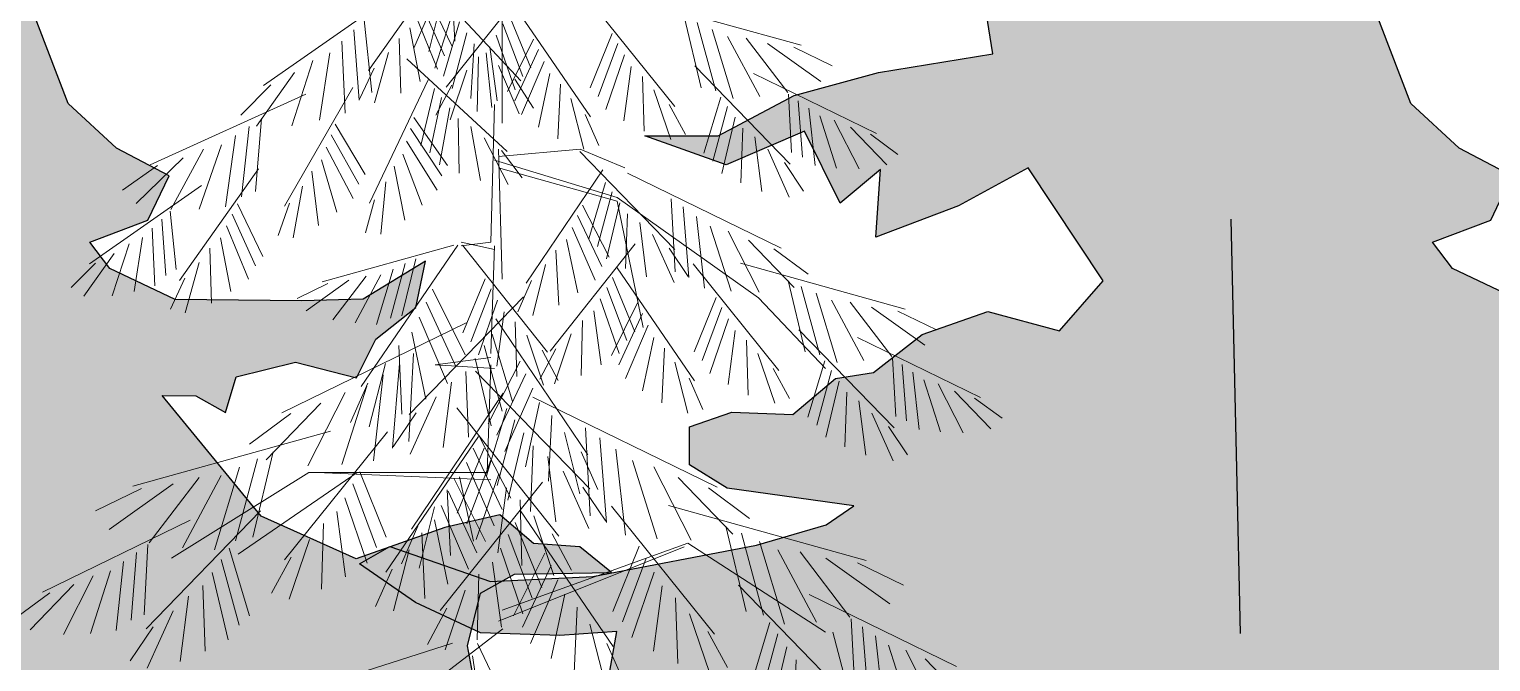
# Model space of a CAD drawing. Header units: millimetres. Extents: x 2403 to 72627, y 1744 to 50777.
# Drawn here: x 26409 to 31405, y 40090 to 42251 of the extents above; entities that cross this region are included whole.
import ezdxf

# ---------------------------------------------------------------- set-up
doc = ezdxf.new("R2010")
doc.units = ezdxf.units.MM
doc.layers.add('dwgmodels.com', color=250, linetype='Continuous')

# ---------------------------------------------------------------- blocks, each defined once
blk = doc.blocks.new('de7')
at = {"layer": 'dwgmodels.com', "linetype": 'Continuous', "lineweight": 0}
for p, q in [((-125, 7202.1), (-260, 7011.4)), ((-31.8, 6921.5), (-31.8, 7188.2)), ((-200.2, 7153), (-439.8, 6985.9)), ((-159, 7165.1), (0, 6993.8)), ((18.1, 7166), (-127.3, 6983)), ((-117.5, 7155.2), (-112.6, 7061.6)), ((-169.5, 7125), (-130.2, 7036.7)), ((-160.7, 7142.7), (-117.4, 7052.4)), ((-135.3, 7130.7), (-157.1, 7043.8)), ((-12.8, 7125.1), (119.1, 6932.2)), ((116.8, 7131.8), (263.4, 6949.8)), ((197.8, 7133), (479.2, 7054.6)), ((-267.3, 7098.2), (-254.7, 6973.7)), ((-159.3, 7103.3), (-182.7, 7049.7)), ((-179.5, 7104.9), (-142.1, 7013.6)), ((-115.8, 7110.9), (-146.8, 7015.6)), ((-104.7, 7094.5), (-132.1, 7001.8)), ((-20.8, 7108.6), (17.4, 7016)), ((279.3, 7103.5), (308.6, 6981.8)), ((-285.2, 7081.2), (-276.3, 6960.7)), ((-189.7, 7084.3), (-171.9, 6992.7)), ((-92.1, 7075.9), (-117.3, 6980.5)), ((-41.7, 7071.9), (-9.4, 6978.7)), ((-30.6, 7091.5), (3.8, 7001.1)), ((156.1, 7074.7), (118.5, 6981.8)), ((301.8, 7093.4), (333.3, 6976.7)), ((327.4, 7081.7), (363.1, 6963.7)), ((353.4, 7069.8), (408.5, 6966.8)), ((-305.5, 7061.7), (-300.1, 6938.6)), ((-207.8, 7066.4), (-205, 6972.7)), ((-79.4, 7056.8), (-85, 6963.6)), ((-53, 7052), (-40.3, 6959.4)), ((21.9, 7065.1), (-22.8, 6975.5)), ((30.4, 7047.3), (-10.3, 6959.6)), ((166, 7057.6), (132.2, 6967)), ((385.2, 7066.7), (456.3, 6973.7)), ((421.9, 7057.9), (513.1, 6992.8)), ((466.9, 7051.2), (532.6, 7019.2)), ((-355.1, 7028.5), (-391.4, 6917.1)), ((-326.1, 7041.9), (-344, 6926.5)), ((-226.2, 7042.4), (-250, 6956)), ((-194.7, 7031.3), (-22.9, 6872.9)), ((-72.1, 7035.1), (-74.5, 6941.4)), ((-59, 7041.4), (-49.5, 6948.2)), ((-37.7, 7020.1), (-2.8, 6937.5)), ((40.1, 7027), (1.2, 6936.4)), ((177.3, 7038.1), (145.5, 6944.7)), ((297.6, 7019.3), (460.4, 6851.6)), ((-386.8, 7008), (-451.4, 6916.4)), ((-250.7, 7015.5), (-275.4, 6962.5)), ((-157.9, 6995.7), (-258.6, 6784.8)), ((-91.8, 7012.1), (-120.3, 6927.1)), ((-9.8, 6996.6), (21.6, 6947.3)), ((49.9, 7006.3), (30.6, 6914.9)), ((188.6, 7018.2), (176.5, 6925.6)), ((207.9, 7001.4), (210.9, 6907.8)), ((398, 7006.3), (607.9, 6903.6)), ((-367.2, 6971.1), (-633.2, 6850.3)), ((-427.1, 6986.8), (-478.5, 6934.9)), ((-287, 6982.3), (-403.8, 6779.9)), ((-147.4, 6980.6), (-170.9, 6883.2)), ((-117.8, 6986.7), (-145.3, 6935.1)), ((67.8, 6988.1), (63.5, 6894.5)), ((227.7, 6978.6), (256.8, 6893.8)), ((457.8, 6971.2), (463.1, 6871.2)), ((-135.1, 6965.2), (-155.2, 6870.6)), ((-121.1, 6947.5), (-138.7, 6850.5)), ((-50.8, 6718.3), (-44.5, 6953.3)), ((85.8, 6963.8), (108.1, 6877)), ((253.9, 6953.3), (281.7, 6901.9)), ((342, 6966), (313.2, 6870.1)), ((353.5, 6949.9), (328.2, 6856.6)), ((474, 6959.9), (481.8, 6863.6)), ((492.5, 6947), (503.3, 6849)), ((-443.2, 6929.4), (-453.4, 6804.6)), ((-317, 6919.9), (-265.6, 6833.9)), ((-182.9, 6931.1), (-125, 6849.4)), ((-106.9, 6929.6), (-105.2, 6836.2)), ((109.9, 6936.5), (133.6, 6883.1)), ((366.5, 6931.5), (343.5, 6835.6)), ((511.2, 6933.9), (539.5, 6844.9)), ((535.7, 6926.9), (578.2, 6843.3)), ((-487.4, 6900.5), (-504.5, 6778.4)), ((-463.8, 6915.9), (-477, 6795.8)), ((-324.2, 6901.5), (-276.8, 6817.1)), ((-188.6, 6912.2), (-134.9, 6831.8)), ((-85.4, 6915.8), (-68.6, 6823.6)), ((-62.4, 6896.2), (-21.2, 6816.6)), ((379.6, 6912.8), (376.1, 6819.5)), ((400.3, 6897.9), (412, 6804.9)), ((563.4, 6914.6), (625.6, 6850.1)), ((597.8, 6902.8), (644.8, 6868)), ((-542.1, 6876.8), (-598.2, 6773.9)), ((-511.2, 6884.7), (-549.8, 6774.5)), ((-332.3, 6880.5), (-286.6, 6793)), ((-195.1, 6890.6), (-142.7, 6807)), ((-38.1, 6877.1), (-31.8, 6654.8)), ((101.6, 6877.1), (-38.1, 6864.4)), ((-32.8, 6875), (2.3, 6828.3)), ((100.8, 6873.2), (263.5, 6705.5)), ((177.8, 6845.3), (101.6, 6877.1)), ((422.2, 6877), (458.9, 6795.2)), ((-620.5, 6848.9), (-680.5, 6807.2)), ((-577.1, 6862.5), (-657.2, 6784.1)), ((-340.5, 6859.1), (-314.3, 6769.4)), ((-216.5, 6847.9), (-197.8, 6756)), ((-201.6, 6868.6), (-168.5, 6781.3)), ((165.1, 6794.5), (-44.5, 6858)), ((-38.1, 6845.3), (165.1, 6788.2)), ((450.6, 6854.2), (483.1, 6805.6)), ((-448.3, 6843.4), (-583.4, 6652.6)), ((-356.9, 6839.6), (-345.5, 6746.5)), ((-230.5, 6821.1), (-239.2, 6731.9)), ((140.1, 6841.8), (9.3, 6648.1)), ((145.2, 6820), (116.3, 6724.1)), ((182.6, 6836.3), (445, 6707.9)), ((-545.5, 6815.1), (-737.2, 6681.4)), ((-373, 6814), (-388.7, 6725.7)), ((156.6, 6803.9), (131.3, 6710.6)), ((406.4, 6623), (165.1, 6794.5)), ((-599.2, 6771.3), (-589.1, 6671.6)), ((-484, 6783.9), (-440.8, 6693.6)), ((-395, 6784.9), (-414.6, 6729.8)), ((-250.1, 6790.4), (-265.4, 6734)), ((105.7, 6781.6), (151, 6692.3)), ((169.6, 6785.5), (146.6, 6689.6)), ((165.1, 6788.2), (209.5, 6572.3)), ((257.4, 6792.4), (264, 6667.4)), ((277.6, 6778.4), (287.4, 6657.9)), ((-613.5, 6757.6), (-606.4, 6661.2)), ((-502.9, 6746.1), (-465.4, 6654.9)), ((-492.9, 6766.3), (-453.5, 6677.9)), ((97.3, 6763.8), (138.6, 6676.4)), ((182.8, 6766.8), (179.3, 6673.4)), ((203.5, 6751.9), (215.1, 6658.8)), ((300.7, 6762.2), (314.3, 6639.7)), ((324.1, 6745.8), (359.5, 6634.5)), ((-646.3, 6726.2), (-660.5, 6633.9)), ((-629.8, 6742.1), (-625.4, 6643.5)), ((-513, 6725.6), (-495.2, 6633.9)), ((78.1, 6722.6), (97.9, 6631.4)), ((87.7, 6743.4), (127.2, 6653)), ((225.3, 6731), (262.1, 6649.2)), ((354.8, 6737), (407.8, 6632.5)), ((389.3, 6721.7), (467.2, 6641)), ((-694.8, 6699.1), (-746.5, 6625.8)), ((-669.4, 6715.5), (-698.5, 6626.4)), ((-531.2, 6707.7), (-528.4, 6614)), ((-114.3, 6713.2), (-339.4, 6650.4)), ((-107.6, 6712.8), (-272.5, 6471.7)), ((-101.6, 6712), (-50.8, 6718.3)), ((-44.5, 6705.6), (-101.6, 6718.3)), ((-99.4, 6713), (46, 6530)), ((-44.5, 6712), (-50.8, 6527.8)), ((195.9, 6715.1), (50.5, 6532.2)), ((60.3, 6704.3), (65.2, 6610.7)), ((253.7, 6708.2), (286.2, 6659.6)), ((432.4, 6706.9), (491.1, 6663.5)), ((-727, 6682.1), (-768.2, 6640.6)), ((-549.5, 6683.6), (-573.3, 6597.2)), ((-217.9, 6672.1), (-246.5, 6577.7)), ((-197.4, 6681.5), (-222.6, 6588.1)), ((-179.4, 6689.6), (-202.9, 6592.2)), ((42.5, 6679.9), (20.7, 6592.9)), ((165, 6674.3), (296.9, 6481.4)), ((294.6, 6680.9), (441.2, 6498.9)), ((375.6, 6682.1), (657, 6603.7)), ((-574.1, 6656.8), (-598.7, 6603.7)), ((-329.6, 6647.8), (-382.1, 6622.2)), ((-293.5, 6653.1), (-366.5, 6601.1)), ((-264.1, 6660.2), (-321.1, 6585.7)), ((-238.8, 6662.6), (-282.8, 6580.3)), ((-60.5, 6655.6), (-98.7, 6563)), ((18.5, 6652.5), (-4.9, 6598.9)), ((157, 6657.8), (195.2, 6565.2)), ((457.1, 6652.7), (486.4, 6530.9)), ((4.8, 6624.8), (-190.5, 6423.5)), ((-151, 6637.8), (-95.1, 6525.8)), ((-50.7, 6638.5), (-85.1, 6548.1)), ((136.1, 6621.1), (168.4, 6527.9)), ((147.2, 6640.6), (181.6, 6550.3)), ((333.9, 6623.8), (296.3, 6531)), ((520.7, 6502.4), (406.4, 6623)), ((479.6, 6642.5), (511.1, 6525.8)), ((505.2, 6630.9), (540.9, 6512.8)), ((-161.7, 6615.6), (-110.7, 6506)), ((-39.6, 6618.9), (-71.9, 6525.7)), ((-28.3, 6598.9), (-41, 6506.4)), ((124.8, 6601.1), (137.5, 6508.6)), ((199.7, 6614.3), (155, 6524.6)), ((208.2, 6596.5), (167.5, 6508.8)), ((343.8, 6606.7), (310, 6516.1)), ((531.2, 6618.9), (586.3, 6516)), ((563, 6615.9), (634.1, 6522.8)), ((599.7, 6607.1), (690.9, 6542)), ((644.7, 6600.4), (710.4, 6568.4)), ((-93.4, 6580.4), (-408.3, 6426.4)), ((-173.8, 6590.1), (-125.1, 6476.9)), ((-42.3, 6587.1), (114.5, 6354.7)), ((-9.2, 6582.1), (-6.8, 6488.4)), ((105.7, 6584.2), (103.3, 6490.5)), ((217.9, 6576.1), (179, 6485.5)), ((355.1, 6587.2), (323.3, 6493.8)), ((-186, 6564.3), (-161.9, 6450.1)), ((-48.5, 6560.9), (-13.8, 6445.8)), ((10.5, 6559.1), (39, 6474.1)), ((86, 6561.3), (57.5, 6476.3)), ((227.7, 6555.4), (208.4, 6464.1)), ((366.4, 6567.3), (354.3, 6474.8)), ((385.7, 6550.6), (388.7, 6456.9)), ((475.4, 6568.4), (638.2, 6400.7)), ((575.8, 6555.4), (785.7, 6452.7)), ((-208.4, 6541.5), (-203, 6424.5)), ((-183.1, 6527.9), (-191.1, 6377.8)), ((-50.8, 6521.4), (-146.1, 6508.8)), ((-62.2, 6541.6), (-31.8, 6429.6)), ((60, 6535.8), (32.5, 6484.2)), ((36.5, 6533.6), (64, 6482.1)), ((245.6, 6537.2), (241.3, 6443.6)), ((405.5, 6527.8), (434.6, 6442.9)), ((635.6, 6520.4), (640.9, 6420.3)), ((-230.8, 6511.1), (-258.8, 6402.6)), ((-207.4, 6511), (-219.1, 6366.4)), ((-146.1, 6508.8), (-44.5, 6502.4)), ((-93.6, 6497), (-89.4, 6385.1)), ((-77.8, 6519.5), (-50.2, 6404.4)), ((-77.2, 6497.8), (118.1, 6296.5)), ((-50.8, 6508.8), (-57.2, 6324.6)), ((-1.1, 6514.9), (-55.5, 6407.7)), ((263.6, 6512.9), (285.9, 6426.1)), ((431.7, 6502.5), (459.5, 6451.1)), ((519.8, 6515.2), (491, 6419.3)), ((531.3, 6499.1), (506, 6405.8)), ((651.8, 6509.1), (659.6, 6412.7)), ((670.3, 6496.2), (681.1, 6398.2)), ((-263.2, 6471.9), (-305.7, 6338.4)), ((-261, 6477), (-290.7, 6410.3)), ((-235.1, 6491.6), (-251.4, 6344.6)), ((-118.5, 6479.2), (-132.4, 6367.6)), ((9, 6493.5), (-40.6, 6388.6)), ((287.7, 6485.7), (311.4, 6432.2)), ((544.3, 6480.7), (521.3, 6384.8)), ((689, 6483), (717.3, 6394)), ((713.5, 6476), (756, 6392.4)), ((-300, 6461.3), (-363.7, 6336)), ((-144.7, 6454.1), (-188.8, 6356)), ((-30, 6460.1), (-186.9, 6227.7)), ((20.5, 6469), (-26.9, 6360.5)), ((21, 6453.4), (335.9, 6299.4)), ((557.4, 6462), (553.9, 6368.6)), ((578.1, 6447.1), (589.8, 6354)), ((741.2, 6463.7), (803.4, 6399.2)), ((775.6, 6451.9), (822.6, 6417.2)), ((-393.1, 6425.2), (-463.6, 6373.1)), ((-341.5, 6442.9), (-434.9, 6346.2)), ((-178.7, 6426.7), (-217.7, 6368.4)), ((-109.4, 6435.1), (65.2, 6215.6)), ((-23.9, 6433.9), (-58.6, 6318.8)), ((32.1, 6444.1), (8.2, 6334.6)), ((53.4, 6422.1), (47.5, 6309.8)), ((600, 6426.2), (636.7, 6344.4)), ((-325, 6395.5), (-662.7, 6301.4)), ((-10.2, 6414.6), (-40.5, 6302.6)), ((110.7, 6400.9), (118.7, 6250.8)), ((628.4, 6403.4), (660.9, 6354.8)), ((-227.8, 6394), (-403.7, 6175.6)), ((-72.2, 6386.1), (-230.6, 6154.6)), ((-71.3, 6387.9), (-16.9, 6280.7)), ((5.4, 6392.5), (-22.1, 6277.4)), ((21.2, 6370), (17, 6258.1)), ((74.8, 6392.8), (100.9, 6288.4)), ((135, 6384), (146.7, 6239.4)), ((-449.8, 6348), (-487.6, 6207.9)), ((-422.8, 6360.1), (-457.9, 6214.1)), ((-62.7, 6366.3), (-108.5, 6255.1)), ((-50.9, 6345.7), (-92.2, 6237.2)), ((-81.4, 6366.5), (-31.8, 6261.6)), ((46.1, 6352.2), (60, 6240.6)), ((103.5, 6359.9), (131.6, 6295.6)), ((162.7, 6364.6), (179, 6217.6)), ((190.8, 6344.9), (233.3, 6211.4)), ((-361.9, 6324.6), (-596.9, 6178.5)), ((-480.5, 6334), (-523.3, 6192.3)), ((-482.6, 6184.9), (-279.4, 6324.6)), ((-57.2, 6324.6), (-361.9, 6324.6)), ((-50.8, 6311.9), (-349.2, 6324.6)), ((-274.9, 6325.5), (-229.8, 6214.1)), ((-92.9, 6342), (-45.5, 6233.5)), ((-37.5, 6322.2), (-76.3, 6210.4)), ((72.3, 6327.1), (116.4, 6229)), ((227.6, 6334.3), (291.3, 6209)), ((-647.9, 6297.4), (-726.8, 6259)), ((-593.9, 6305.5), (-703.4, 6227.3)), ((-549.8, 6316), (-635.2, 6204.3)), ((-511.7, 6319.6), (-577.8, 6196.1)), ((-286.8, 6305), (-246.3, 6196.3)), ((37, 6308.1), (-137.5, 6088.6)), ((-125.8, 6295.1), (-119.9, 6182.8)), ((-113.9, 6314.1), (-60.2, 6206.5)), ((-104.5, 6317.1), (-80.6, 6207.6)), ((-24, 6298.3), (-39.3, 6187.3)), ((106.3, 6299.7), (145.3, 6241.4)), ((269.1, 6315.9), (362.5, 6219.2)), ((320.7, 6298.2), (391.3, 6246.1)), ((-300.3, 6281.6), (-262.3, 6169.5)), ((-124.2, 6292.7), (-75.2, 6187.5)), ((-1.1, 6278), (1.8, 6165.6)), ((-444.8, 6259), (-640.1, 6057.8)), ((-314, 6257.8), (-299.5, 6146.6)), ((-147.2, 6265.8), (-173.3, 6161.4)), ((-135.8, 6268.3), (-89.1, 6159.6)), ((-0.1, 6259.1), (158.2, 6027.6)), ((22.5, 6250.5), (56.8, 6148.5)), ((155.4, 6267), (331.3, 6048.6)), ((252.6, 6268.5), (590.3, 6174.4)), ((-565.2, 6243.4), (-817.1, 6120.2)), ((-337.1, 6237.7), (-340.7, 6125.2)), ((-175.9, 6232.9), (-204, 6168.6)), ((-169, 6221.6), (-163.8, 6109.3)), ((-147.6, 6243.5), (-124.4, 6133.8)), ((-9.7, 6239.3), (36.1, 6128.1)), ((53.7, 6219.9), (86.8, 6158)), ((350.4, 6233.1), (385.5, 6087.1)), ((377.4, 6221), (415.2, 6080.9)), ((-637, 6201.4), (-643.4, 6081.3)), ((-498, 6195.1), (-463.4, 6080)), ((-360.9, 6210.3), (-395.7, 6108.5)), ((-38.1, 6070.6), (279.4, 6197.6)), ((-34.8, 6195.2), (3.9, 6083.4)), ((285.8, 6204), (-31.8, 6089.6)), ((-21.5, 6218.7), (19.8, 6110.2)), ((202.6, 6198.5), (157.4, 6087.1)), ((520.7, 6051.6), (285.8, 6204)), ((408.1, 6207), (450.9, 6065.3)), ((-678.6, 6172.4), (-691.6, 6054.7)), ((-656.4, 6187.9), (-665.8, 6072.2)), ((-511.8, 6175.8), (-481.4, 6063.8)), ((-392.3, 6179.9), (-425.7, 6118.2)), ((-190.6, 6192.5), (-217.4, 6088.3)), ((-48.4, 6171.3), (-33.1, 6060.3)), ((41.5, 6187.1), (-12.2, 6079.5)), ((214.5, 6178), (173.9, 6069.3)), ((439.4, 6192.6), (505.4, 6069.1)), ((477.4, 6189), (562.8, 6077.3)), ((521.5, 6178.5), (631, 6100.3)), ((575.5, 6170.4), (654.4, 6132)), ((-730.5, 6148.1), (-781.4, 6047.9)), ((-701.1, 6156.6), (-735, 6049.8)), ((-527.4, 6153.8), (-499.8, 6038.7)), ((-219.5, 6159.7), (-248, 6095.6)), ((-71.3, 6151), (-74.2, 6038.6)), ((51.8, 6165.7), (2.8, 6060.5)), ((228, 6154.6), (189.9, 6042.5)), ((-763.7, 6133.4), (-838.4, 6056)), ((-543.2, 6131.3), (-539, 6019.3)), ((-94.9, 6123.5), (-129.1, 6021.5)), ((63.4, 6141.3), (16.7, 6032.6)), ((241.6, 6130.8), (227.1, 6019.6)), ((372.4, 6132), (567.7, 5930.8)), ((-805, 6119.2), (-861.4, 6077.5)), ((-568, 6113.4), (-582, 6001.8)), ((75.2, 6116.5), (52, 6006.8)), ((264.7, 6110.7), (268.3, 5998.2)), ((492.8, 6116.4), (744.8, 5993.2)), ((-594.2, 6088.3), (-638.4, 5990.2)), ((-126.1, 6092.9), (-159.2, 6031)), ((96.6, 6094.6), (91.4, 5982.3)), ((288.5, 6083.3), (323.3, 5981.5)), ((564.6, 6074.4), (571, 5954.3)), ((-628.3, 6061), (-667.3, 6002.6)), ((-30.4, 6057.4), (-215.9, 5915.3)), ((118.2, 6065.5), (145, 5961.3)), ((319.9, 6052.9), (353.3, 5991.2)), ((425.7, 6068.1), (391, 5953)), ((439.4, 6048.8), (409, 5936.8)), ((565.1, 5930.9), (533.4, 6051.6)), ((584, 6060.9), (593.4, 5945.2)), ((606.2, 6045.4), (619.2, 5927.7)), ((-116.8, 6032.8), (-395.1, 5944.2)), ((-73.9, 6032.2), (27.2, 5821.4)), ((147.1, 6032.7), (175.6, 5968.6)), ((455, 6026.8), (427.4, 5911.7)), ((628.7, 6029.6), (662.7, 5922.8)), ((658.1, 6021.1), (709, 5920.9)), ((-82.1, 6011.3), (-67.6, 5912.2)), ((470.8, 6004.3), (466.6, 5892.3)), ((691.3, 6006.4), (766, 5929))]:
    blk.add_line(p, q, dxfattribs=at)
blk = doc.blocks.new('Pine 1 Elev_130')
h = blk.add_hatch(color=256)
h.dxf.hatch_style = 1
h.set_gradient(color1=(0, 127, 31), one_color=1, tint=1, name='SPHERICAL')
h.paths.add_polyline_path([(-271.8, 5507.5), (-424.4, 5482.5), (-537.5, 5451.8), (-639, 5397.8), (-737.2, 5397.8), (-628.2, 5358.9), (-523.5, 5403.8), (-475.8, 5307.6), (-422, 5352.6), (-427.9, 5262.2), (-317.6, 5304.2), (-224.3, 5354.8), (-124.2, 5203.6), (-182.6, 5137.1), (-278.5, 5162.8), (-366.2, 5132.1), (-431.4, 5081.4), (-482.2, 5073.1), (-538.9, 5025.3), (-620.8, 5028.4), (-677.3, 5008.8), (-677.5, 4957.9), (-626.8, 4926.7), (-457.4, 4903), (-494.5, 4877.7), (-587.5, 4850.3), (-806.6, 4808.4), (-943.6, 4802), (-1078.2, 4848.8), (-1118.7, 4825.7), (-1043.5, 4773.7), (-956.8, 4733.2), (-850.6, 4729.7), (-774.3, 4735.1), (-791.5, 4639.1), (-901.9, 4571.6), (-839.9, 4531.9), (-766.5, 4528.8), (-590.9, 4649.7), (-642.2, 4514.3), (-533.3, 4564.8), (-495.2, 4539.3), (-219.7, 4575.1), (-211.3, 4583), (71.9, 4294), (181.7, 4270.9), (376.1, 4076), (559, 3852.2), (736.7, 3766.9), (779.6, 3755.9), (827.6, 3922), (869.9, 3885.1), (903.9, 3916.1), (1036.8, 3969.3), (1048.6, 4068.6), (994.7, 4059.9), (893, 4046.1), (771.7, 4094.5), (791.6, 4148.1), (763.4, 4165.1), (608, 4137.4), (534.6, 4177.2), (410.8, 4310.3), (329, 4361.5), (309.5, 4437.8), (278.9, 4567.8), (369, 4499.7), (394.4, 4485.5), (417.5, 4626.7), (488, 4601.1), (538.6, 4510.5), (614.7, 4484.8), (660.3, 4592), (677.5, 4662.6), (756.5, 4656.7), (767.7, 4603), (801.5, 4571.8), (835.6, 4639.5), (821.7, 4715.8), (838.9, 4786.4), (884.2, 4811.6), (1013.9, 4814.1), (971.6, 4848.2), (909.7, 4852.5), (864.6, 4890.8), (791.1, 4874.1), (672.4, 4832.1), (545.4, 4889), (413.2, 5050.4), (458.4, 5050.3), (497.8, 5027.6), (512.1, 5075.5), (591.3, 5095.1), (672.9, 5074.2), (698.7, 5125.8), (752.5, 5168), (765.4, 5230.2), (682, 5179.5), (600, 5177), (430.5, 5178.9), (343.1, 5220.2), (316.4, 5255.6), (394.2, 5285), (422.6, 5344.2), (352.1, 5381.2), (287.3, 5440.7), (229.7, 5591.5), (273.9, 5649.8), (367.1, 5663.6), (412.3, 5649.3), (426.2, 5587.1), (475.7, 5589.8), (482.9, 5654.7), (536.6, 5668.7), (562.2, 5713.8), (680.9, 5738.8), (570.8, 5747.7), (559.7, 5801.4), (503.1, 5784.6), (489.1, 5829.9), (390.2, 5799.1), (285.7, 5799.4), (212.1, 5765.8), (172.7, 5802.6), (109.6, 6095.3), (153.9, 6124.7), (297.7, 6045.2), (376.9, 6073.2), (334.7, 6129.8), (332.2, 6206.1), (417, 6236.9), (422.7, 6263.7), (456.7, 6279.1), (437, 6307.4), (425.8, 6334.3), (287.3, 6296.6), (196.7, 6234.8), (174.2, 6285.7), (146, 6299.9), (160.3, 6350.7), (152, 6395.9), (193.2, 6415), (166.3, 6441.1), (206, 6505.9), (121.3, 6511.8), (135.6, 6559.8), (274.3, 6663.9), (325.3, 6706.1), (308.8, 6779.1), (467, 6852.5), (455.8, 6880.9), (433.3, 6906.3), (297.5, 6833.3), (297.7, 6895.5), (292.2, 6954.8), (241.2, 6912.6), (212.8, 6850.5), (192.6, 6740.4), (85, 6647.6), (124.9, 6746.3), (130.7, 6805.6), (193.2, 6900.5), (133.9, 6918.6), (176.6, 7017.3), (261.7, 7130), (337.7, 7281.9), (285.7, 7264.6), (249.2, 7203.5), (162.7, 7093.6), (97.8, 7096.7), (43, 7166.3), (81.3, 7254.9), (160.8, 7381.8), (199, 7490), (186.7, 7520.1), (152.6, 7463.7), (170.1, 7559.3), (123.9, 7507.3), (90.2, 7387.6), (28, 7367.5), (15.6, 7478.3), (11.6, 7546.1), (57, 7599.6), (7.9, 7695.8), (12.3, 7766.4), (-34.6, 7840.3), (-61.4, 7744.3), (-53.1, 7625.4), (-62.1, 7450.3), (-135.4, 7495.7), (-230.6, 7603.8), (-225.5, 7592.1), (-148.3, 7453.4), (-96.5, 7402.7), (-77.3, 7220.7), (-198.7, 7332.4), (-117.7, 7160.6), (-77.7, 6994.1), (-99.7, 6958.8), (-148.3, 6995.8), (-75.4, 6823.2), (-70.1, 6724.3), (-177, 6854.6), (-228, 6806.8), (-313.6, 6933.3), (-351.9, 7019.5), (-367.9, 6942.9), (-320, 6853.5), (-262, 6775.8), (-185.9, 6703.4), (-151, 6610.2), (-96.3, 6450.2), (-121.8, 6456.1), (-192.3, 6510), (-279.7, 6552.7), (-153.1, 6388.4), (-198.8, 6244.5), (-269.3, 6270.2), (-271.9, 6335.1), (-314.2, 6383.3), (-353.9, 6307.2), (-461.2, 6344.2), (-419, 6290.4), (-422, 6219.8), (-280.9, 6188.3), (-322.2, 6086.7), (-235.9, 6134.5), (-165.2, 6134.2), (-151.5, 6021.2), (-188.2, 5929.5), (-204, 5956.4), (-256.3, 5936.8), (-256.2, 5959.4), (-304.3, 5928.5), (-414.1, 6036.2), (-423, 5926), (-274.3, 5812), (-304.7, 5804.2), (-482.7, 5807.6), (-607.4, 5871.2), (-539.4, 5748.4), (-576.2, 5700.5), (-505.6, 5714.4), (-507.1, 5673.5), (-435.1, 5677.5), (-322.1, 5679.9), (-292.5, 5640.3)])
at = {"layer": 'dwgmodels.com', "linetype": 'Continuous'}
for p, q in [((-271.8, 5507.5), (-292.5, 5640.3)), ((287.3, 5440.7), (229.7, 5591.5)), ((-424.4, 5482.5), (-271.8, 5507.5)), ((-537.5, 5451.8), (-424.4, 5482.5)), ((-639, 5397.8), (-537.5, 5451.8)), ((352.1, 5381.2), (287.3, 5440.7)), ((-628.2, 5358.9), (-737.2, 5397.8)), ((-737.2, 5397.8), (-639, 5397.8)), ((-523.5, 5403.8), (-628.2, 5358.9)), ((-475.8, 5307.6), (-523.5, 5403.8)), ((422.6, 5344.2), (352.1, 5381.2)), ((-422, 5352.6), (-475.8, 5307.6)), ((-427.9, 5262.2), (-422, 5352.6)), ((-224.3, 5354.8), (-317.6, 5304.2)), ((-124.2, 5203.6), (-224.3, 5354.8)), ((394.2, 5285), (422.6, 5344.2)), ((-317.6, 5304.2), (-427.9, 5262.2)), ((46.7, 5286.1), (54.1, 4952.7)), ((316.4, 5255.6), (394.2, 5285)), ((343.1, 5220.2), (316.4, 5255.6)), ((430.5, 5178.9), (343.1, 5220.2)), ((765.4, 5230.2), (682, 5179.5)), ((752.5, 5168), (765.4, 5230.2)), ((-182.6, 5137.1), (-124.2, 5203.6)), ((682, 5179.5), (600, 5177)), ((-366.2, 5132.1), (-278.5, 5162.8)), ((-278.5, 5162.8), (-182.6, 5137.1)), ((600, 5177), (430.5, 5178.9)), ((698.7, 5125.8), (752.5, 5168)), ((-431.4, 5081.4), (-366.2, 5132.1)), ((672.9, 5074.2), (698.7, 5125.8)), ((512.1, 5075.5), (591.3, 5095.1)), ((591.3, 5095.1), (672.9, 5074.2)), ((-538.9, 5025.3), (-482.2, 5073.1)), ((-482.2, 5073.1), (-431.4, 5081.4)), ((497.8, 5027.6), (512.1, 5075.5)), ((545.4, 4889), (413.2, 5050.4)), ((413.2, 5050.4), (458.4, 5050.3)), ((458.4, 5050.3), (497.8, 5027.6)), ((-677.3, 5008.8), (-620.8, 5028.4)), ((-620.8, 5028.4), (-538.9, 5025.3)), ((-677.5, 4957.9), (-677.3, 5008.8)), ((-626.8, 4926.7), (-677.5, 4957.9)), ((54.1, 4952.7), (59, 4732.4)), ((-457.4, 4903), (-626.8, 4926.7)), ((-494.5, 4877.7), (-457.4, 4903)), ((672.4, 4832.1), (545.4, 4889)), ((864.6, 4890.8), (791.1, 4874.1)), ((909.7, 4852.5), (864.6, 4890.8)), ((-587.5, 4850.3), (-494.5, 4877.7)), ((791.1, 4874.1), (672.4, 4832.1)), ((-1118.7, 4825.7), (-1078.2, 4848.8)), ((-1078.2, 4848.8), (-943.6, 4802)), ((-806.6, 4808.4), (-587.5, 4850.3)), ((971.6, 4848.2), (909.7, 4852.5)), ((1013.9, 4814.1), (971.6, 4848.2)), ((-1043.5, 4773.7), (-1118.7, 4825.7)), ((-943.6, 4802), (-806.6, 4808.4)), ((838.9, 4786.4), (884.2, 4811.6)), ((884.2, 4811.6), (1013.9, 4814.1)), ((-956.8, 4733.2), (-1043.5, 4773.7)), ((821.7, 4715.8), (838.9, 4786.4)), ((-850.6, 4729.7), (-956.8, 4733.2)), ((-774.3, 4735.1), (-850.6, 4729.7)), ((-791.5, 4639.1), (-774.3, 4735.1)), ((835.6, 4639.5), (821.7, 4715.8))]:
    blk.add_line(p, q, dxfattribs=at)

msp = doc.modelspace()

# ---------------------------------------------------------------- block references
at = {"layer": 'dwgmodels.com', "linetype": 'Continuous', "lineweight": 0, "xscale": 2.556092162598885, "yscale": 2.556092162598885, "zscale": 2.556092162598885}
for p in [(25807.7, 28090.2), (30397.6, 28090.2)]:
    msp.add_blockref('Pine 1 Elev_130', p, dxfattribs=at)
at = {"layer": 'dwgmodels.com', "xscale": 2, "yscale": 2, "zscale": 2}
msp.add_blockref('de7', (28089.4, 28087.4), dxfattribs=at)

doc.saveas('drawing.dxf')
